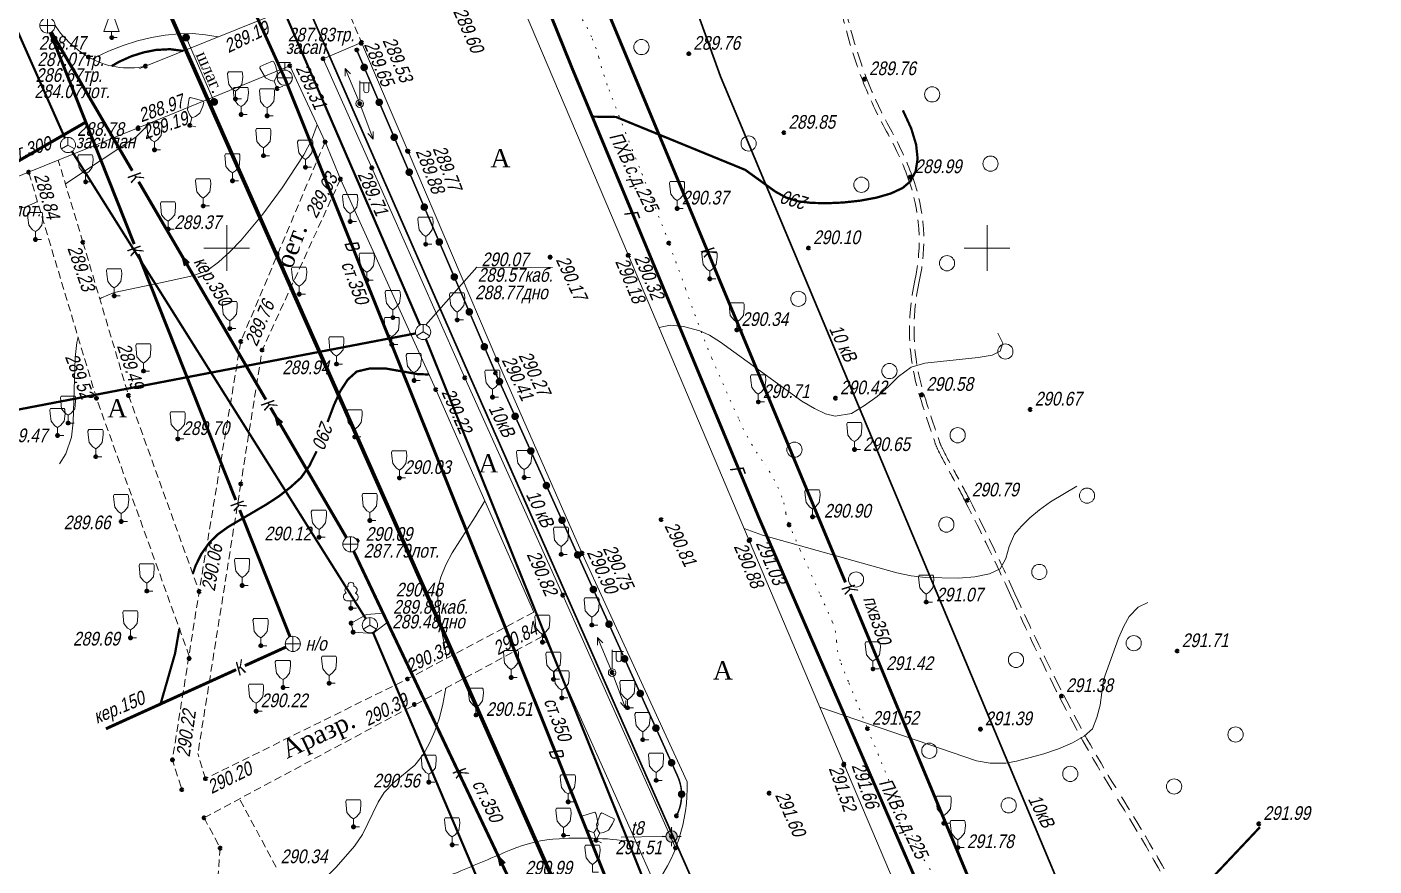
# Model space of a CAD drawing. Header units: metres. Extents: x 5191936 to 10384803, y 4968796 to 9938221.
# Drawn here: x 5192336.9 to 5192425.5, y 4968959.4 to 4969014.5 of the extents above; entities that cross this region are included whole.
import ezdxf

# ---------------------------------------------------------------- set-up
doc = ezdxf.new("R2010")
doc.units = ezdxf.units.M
doc.set_wipeout_variables(frame=1)
for name, pattern in [('71100000a', [1, 0, -1]), ('COMMUN', [6, 5, -1]), ('DASHED', [0.75, 0.5, -0.25]), ('DASHEDX2', [1.5, 1, -0.5])]:
    doc.linetypes.add(name, pattern=pattern)
doc.layers.get('0').update_dxf_attribs({"lineweight": 18})
for name, color, linetype, lineweight in [('31252100', 7, 'Continuous', 18), ('51361800', 7, 'Continuous', 18), ('51361960', 7, 'Continuous', 18), ('51472300', 7, 'Continuous', 18), ('71100000', 7, 'Continuous', 18), ('71133100', 7, 'Continuous', 18), ('71133200', 7, 'Continuous', 18), ('71133800', 7, 'Continuous', 18), ('82211000', 7, 'Continuous', 18), ('Commun', 7, 'Continuous', 18), ('CONTOURS-LABEL', 7, 'Continuous', 18), ('ELE_SKLAD', 7, 'Continuous', 18), ('GEO_POINTS', 7, 'Continuous', 18), ('Grid', 7, 'Continuous', 18), ('Otm', 7, 'Continuous', 18), ('R_Поверхность7_CNT-MAJ', 7, 'Continuous', 18), ('R_Поверхность7_CNT-MIN', 7, 'Continuous', 18), ('R_Поверхность8_CNT-MAJ', 7, 'Continuous', 18), ('R_Поверхность8_CNT-MIN', 7, 'Continuous', 18), ('R_Поверхность9_CNT-MAJ', 7, 'Continuous', 18), ('R_Поверхность9_CNT-MIN', 7, 'Continuous', 18), ('Sit', 7, 'Continuous', 18), ('Text', 7, 'Continuous', 18), ('Text_com', 7, 'Continuous', 18), ('Us_znak', 7, 'Continuous', 18), ('Us_znak_fon', 7, 'Continuous', 18), ('Рамка и сетка', 7, 'Continuous', 18)]:
    doc.layers.add(name, color=color, linetype=linetype, lineweight=lineweight)
doc.styles.add('eskd', font='ESKD1.shx', dxfattribs={"width": 1.2, "oblique": 15})
doc.styles.get("Standard").update_dxf_attribs({"font": 'arial.ttf', "width": 0.8, "oblique": 13, "height": 0.9})
doc.styles.add('style1', font='times.ttf', dxfattribs={"height": 1})
doc.linetypes.add('KABELww_500', pattern='A,0.0001,-0.4,[131,ltypeshp.shx,S=0.4,R=90,X=0.4,Y=-0.4],0.2,[131,ltypeshp.shx,S=0.2,R=90,X=0.4,Y=-0.2],3.6,[131,ltypeshp.shx,S=0.2,R=-90,X=-0.4,Y=0.2],0.2,[131,ltypeshp.shx,S=0.4,R=-90,X=-0.4,Y=0.4],-0.8,4,-0.4', length=9.6001)
doc.linetypes.add('ПОДЗ_ЛИНИИ_СВЯЗИ', pattern='A,4.8,-0.2,[133,ltypeshp.shx,S=0.2,R=0,X=-0.2,Y=0],-0.2,4.8,-2', length=12)

# ---------------------------------------------------------------- blocks, each defined once
blk = doc.blocks.new('71133200')
for p, q in [((-0.924145, 3.560442), (-1.024145, 3.360442)), ((-0.024145, 3.560442), (-0.924145, 3.560442)), ((-0.024145, 3.560442), (0.875855, 3.560442)), ((0.875855, 3.560442), (0.958164, 3.395824)), ((-1.024145, 3.360442), (-0.977382, 2.864397)), ((-0.977382, 2.864397), (-0.861899, 1.88241)), ((-0.861899, 1.88241), (-0.374616, 1.28565)), ((0.401375, 1.321765), (0.861899, 1.88241)), ((0.861899, 1.88241), (0.975974, 2.864397)), ((0.975974, 2.864397), (0.958164, 3.395824)), ((-0.374616, 1.28565), (0, 1.039723)), ((0, 1.039723), (0.401375, 1.321765)), ((0, 0), (0, 1.039723)), ((0.8, 0), (0, 0))]:
    blk.add_line(p, q)
at = {"style": 'eskd', "oblique": 14.99997778}
blk.add_attdef('Z', (1.873004, -0.239356), '', height=2, dxfattribs=at)
blk = doc.blocks.new('71133100')
for p, q in [((-0.39, 0.96), (0.43, 0.96)), ((0, 0.96), (0, 0)), ((0, 0), (0.75, 0))]:
    blk.add_line(p, q)
for centre, radius, start, end in [((-0.44, 1.5), 0.538, 107.1058, 275.2306), ((-0.26, 2.38), 0.52, 101.09, 227.21), ((0.01, 3.04), 0.39, 339.52, 198.62), ((0.33, 2.4), 0.5, 301.87, 85.62), ((0.46, 1.48), 0.52, 267.04, 76.7)]:
    blk.add_arc(centre, radius, start, end)
at = {"style": 'eskd', "oblique": 15}
blk.add_attdef('Z', (1.7, -0.17), '', height=2, dxfattribs=at)
blk = doc.blocks.new('KOVER')
at = {"layer": 'Us_znak', "lineweight": -2}
blk.add_hatch(color=0, dxfattribs=at).paths.add_polyline_path([(-0.21, 0, 1), (0.21, 0, 1)])
at = {"layer": 'Us_znak_fon', "true_color": 0xffffff}
blk.add_hatch(color=7, dxfattribs=at).paths.add_polyline_path([(-0.26, 0, 1), (0.26, 0, 1)])
at = {"layer": 'Us_znak', "color": 0, "lineweight": -2}
blk.add_circle((0, 0), 0.21, dxfattribs=at)
blk = doc.blocks.new('71133800')
blk.add_lwpolyline([(0.71, 0), (0, 0), (0, 0.8), (-1.03, 0.8), (0, 3.61), (1.01, 0.8), (-0.03, 0.8)])
at = {"style": 'eskd', "oblique": 15}
blk.add_attdef('Z', (1.57, -0.8), '', height=2, dxfattribs=at)
blk = doc.blocks.new('51472300')
for p, q in [((0, 0.5), (0, 3)), ((0, 2.75), (1.5, 2.75)), ((0.54, 1.74), (0.54, 2.75)), ((1.2, 1.74), (1.2, 2.75))]:
    blk.add_line(p, q)
at = {"color": 7}
for radius in [0.5, 0.05]:
    blk.add_circle((0, 0), radius, dxfattribs=at)
blk.add_arc((0.87, 1.75), 0.331, 182.1567, 357.8433)
at = {"oblique": 15}
blk.add_attdef('Z', (1.02, -1.37), '', height=2, dxfattribs=at)
blk = doc.blocks.new('NAPR')
at = {"layer": 'Us_znak', "color": 0, "linetype": 'Continuous', "lineweight": -2}
for p in [(-0.191, 2.038), (0.189, 2.037)]:
    blk.add_line(p, (0, 2.5), dxfattribs=at)
blk.add_lwpolyline([(0, 0), (0, 2.5)], dxfattribs=at)
blk = doc.blocks.new('*U49')
at = {"layer": '82211000', "linetype": 'Continuous', "ltscale": 0.5}
blk.add_hatch(color=256, dxfattribs=at).paths.add_polyline_path([(5192379.91, 4968964.339, 1), (5192379.917, 4968963.839, 1)], flags=0)
at = {"layer": '82211000', "linetype": 'Continuous', "ltscale": 0.5, "flags": 128}
blk.add_lwpolyline([(5192379.639, 4968965.299, 0.1, 0.1, -0.08385), (5192379.899, 4968964.338, 0, 0, 0)], format="xyseb", dxfattribs=at)
at = {"layer": '82211000', "ltscale": 0.5, "const_width": 0.1}
blk.add_lwpolyline([(5192379.906, 4968963.839, -0.102887), (5192379.576, 4968962.668, -0.102887)], format="xyb", dxfattribs=at)
blk = doc.blocks.new('*U50')
at = {"layer": '82211000', "linetype": 'Continuous', "ltscale": 0.5}
for points in [[(5192358.938, 4969012.113, 1), (5192359.135, 4969011.653, 1)], [(5192359.925, 4969009.816, 1), (5192360.123, 4969009.357, 1)], [(5192360.913, 4969007.519, 1), (5192361.11, 4969007.06, 1)], [(5192361.9, 4969005.223, 1), (5192362.098, 4969004.763, 1)], [(5192362.888, 4969002.926, 1), (5192363.085, 4969002.467, 1)], [(5192363.875, 4969000.629, 1), (5192364.073, 4969000.17, 1)], [(5192364.863, 4968998.332, 1), (5192365.06, 4968997.873, 1)], [(5192365.85, 4968996.036, 1), (5192366.048, 4968995.576, 1)], [(5192366.838, 4968993.739, 1), (5192367.035, 4968993.28, 1)], [(5192367.831, 4968991.445, 1), (5192368.037, 4968990.989, 1)], [(5192368.86, 4968989.167, 1), (5192369.066, 4968988.711, 1)], [(5192369.889, 4968986.888, 1), (5192370.095, 4968986.432, 1)], [(5192370.918, 4968984.61, 1), (5192371.124, 4968984.154, 1)], [(5192371.947, 4968982.331, 1), (5192372.153, 4968981.876, 1)], [(5192372.976, 4968980.053, 1), (5192373.182, 4968979.597, 1)], [(5192374.005, 4968977.774, 1), (5192374.211, 4968977.319, 1)], [(5192375.034, 4968975.496, 1), (5192375.24, 4968975.04, 1)], [(5192376.063, 4968973.218, 1), (5192376.269, 4968972.762, 1)], [(5192377.092, 4968970.939, 1), (5192377.298, 4968970.484, 1)], [(5192378.121, 4968968.661, 1), (5192378.327, 4968968.205, 1)], [(5192379.15, 4968966.382, 1), (5192379.356, 4968965.927, 1)]]:
    blk.add_hatch(color=256, dxfattribs=at).paths.add_polyline_path(points, flags=0)
at = {"layer": '82211000', "linetype": 'Continuous', "ltscale": 0.5, "flags": 128}
blk.add_lwpolyline([(5192358.543, 4969013.031, 0.1, 0.1, 0), (5192358.938, 4969012.113, 0, 0, 0)], format="xyseb", dxfattribs=at)
at = {"layer": '82211000', "linetype": 'Continuous', "ltscale": 0.5, "const_width": 0.1}
for points in [[(5192359.135, 4969011.653), (5192359.925, 4969009.816)], [(5192360.123, 4969009.357), (5192360.913, 4969007.519)], [(5192361.11, 4969007.06), (5192361.9, 4969005.223)], [(5192362.098, 4969004.763), (5192362.888, 4969002.926)], [(5192363.085, 4969002.467), (5192363.875, 4969000.629)], [(5192364.073, 4969000.17), (5192364.863, 4968998.332)], [(5192365.06, 4968997.873), (5192365.85, 4968996.036)], [(5192366.048, 4968995.576), (5192366.838, 4968993.739)], [(5192368.037, 4968990.989), (5192368.86, 4968989.167)], [(5192369.066, 4968988.711), (5192369.889, 4968986.888)], [(5192370.095, 4968986.432), (5192370.918, 4968984.61)], [(5192371.124, 4968984.154), (5192371.947, 4968982.331)], [(5192372.153, 4968981.876), (5192372.976, 4968980.053)], [(5192373.182, 4968979.597), (5192374.005, 4968977.774)], [(5192374.211, 4968977.319), (5192375.034, 4968975.496)], [(5192375.24, 4968975.04), (5192376.063, 4968973.218)], [(5192376.269, 4968972.762), (5192377.092, 4968970.939)], [(5192377.298, 4968970.484), (5192378.121, 4968968.661)], [(5192378.327, 4968968.205), (5192379.15, 4968966.382)]]:
    blk.add_lwpolyline(points, dxfattribs=at)
at = {"layer": '82211000', "linetype": 'Continuous', "ltscale": 0.5}
blk.add_lwpolyline([(5192367.035, 4968993.28, 0.1, 0.1, 0), (5192367.679, 4968991.781, 0.1, 0.1, 0), (5192367.831, 4968991.445, 0, 0, 0)], format="xyseb", dxfattribs=at)
at = {"layer": '82211000', "ltscale": 0.5, "const_width": 0.1}
blk.add_lwpolyline([(5192379.356, 4968965.927), (5192379.639, 4968965.299)], dxfattribs=at)
blk = doc.blocks.new('31252100a')
blk.add_circle((0, 0), 1)
blk = doc.blocks.new('51361960a')
at = {"color": 7}
blk.add_wipeout([(-0.1, 1), (-0.29, 0.96), (-0.47, 0.89), (-0.64, 0.78), (-0.78, 0.64), (-0.89, 0.47), (-0.96, 0.29), (-1, 0.1), (-1, -0.1), (-0.96, -0.29), (-0.89, -0.47), (-0.78, -0.64), (-0.64, -0.78), (-0.47, -0.89), (-0.29, -0.96), (-0.1, -1), (0.1, -1), (0.29, -0.96), (0.47, -0.89), (0.64, -0.78), (0.78, -0.64), (0.89, -0.47), (0.96, -0.29), (1, -0.1), (1, 0.1), (0.96, 0.29), (0.89, 0.47), (0.78, 0.64), (0.64, 0.78), (0.47, 0.89), (0.29, 0.96), (0.1, 1)], dxfattribs=at)
blk.add_wipeout([(-0.1, 1), (-0.29, 0.96), (-0.47, 0.89), (-0.64, 0.78), (-0.78, 0.64), (-0.89, 0.47), (-0.96, 0.29), (-1, 0.1), (-1, -0.1), (-0.96, -0.29), (-0.89, -0.47), (-0.78, -0.64), (-0.64, -0.78), (-0.47, -0.89), (-0.29, -0.96), (-0.1, -1), (0.1, -1), (0.29, -0.96), (0.47, -0.89), (0.64, -0.78), (0.78, -0.64), (0.89, -0.47), (0.96, -0.29), (1, -0.1), (1, 0.1), (0.96, 0.29), (0.89, 0.47), (0.78, 0.64), (0.64, 0.78), (0.47, 0.89), (0.29, 0.96), (0.1, 1)], dxfattribs=at)
for q in [(-0.87, -0.5), (0, 1), (0.87, -0.5)]:
    blk.add_line((0, 0), q)
blk.add_circle((0, 0), 1)
at = {"style": 'eskd', "oblique": 15}
for tag, p in [('Z', (1.72, 1.4)), ('Z1', (1.72, -1)), ('Z2', (1.72, -3.4))]:
    blk.add_attdef(tag, p, '', height=2, dxfattribs=at)
blk = doc.blocks.new('51361800a')
at = {"color": 7}
blk.add_wipeout([(-0.1, 1), (-0.29, 0.96), (-0.47, 0.89), (-0.64, 0.78), (-0.78, 0.64), (-0.89, 0.47), (-0.96, 0.29), (-1, 0.1), (-1, -0.1), (-0.96, -0.29), (-0.89, -0.47), (-0.78, -0.64), (-0.64, -0.78), (-0.47, -0.89), (-0.29, -0.96), (-0.1, -1), (0.1, -1), (0.29, -0.96), (0.47, -0.89), (0.64, -0.78), (0.78, -0.64), (0.89, -0.47), (0.96, -0.29), (1, -0.1), (1, 0.1), (0.96, 0.29), (0.89, 0.47), (0.78, 0.64), (0.64, 0.78), (0.47, 0.89), (0.29, 0.96), (0.1, 1)], dxfattribs=at)
for p, q in [((-1, 0), (1, 0)), ((0, -1), (0, 1))]:
    blk.add_line(p, q)
blk.add_circle((0, 0), 1)
at = {"style": 'eskd', "oblique": 15}
for tag, p in [('Z', (1.72, 1.4)), ('Z1', (1.72, -1)), ('Z2', (1.72, -3.4))]:
    blk.add_attdef(tag, p, '', height=2, dxfattribs=at)
blk = doc.blocks.new('KOLVOD')
at = {"linetype": 'Continuous'}
blk.add_line((-0.5, 0), (0.5, 0), dxfattribs=at)
blk.add_circle((0, 0), 0.5, dxfattribs=at)
blk = doc.blocks.new('A$C5D464912')
at = {"layer": 'Commun'}
for points in [[(0, 1.008), (-0.371, 1.008)], [(0, 0.5), (0, 1.008)], [(0, 1.008), (0.371, 1.008)]]:
    blk.add_lwpolyline(points, dxfattribs=at)
at = {"layer": 'Sit', "linetype": 'Continuous', "lineweight": 0}
blk.add_blockref('KOLVOD', (0, 0), dxfattribs=at)
blk = doc.blocks.new('A$C52264BE2')
at = {"layer": 'Sit'}
h = blk.add_hatch(color=32, dxfattribs=at)
h.dxf.hatch_style = 1
h.paths.add_polyline_path([(0, 0.374), (0.714, 0.443), (0.15, 0)])
at = {"layer": 'Sit', "color": 32, "elevation": 285.308}
blk.add_lwpolyline([(0, 0.374), (0.714, 0.443), (0.15, 0), (0, 0.374)], dxfattribs=at)
blk = doc.blocks.new('POINT')
at = {"layer": 'Us_znak', "linetype": 'Continuous', "lineweight": -2}
h = blk.add_hatch(color=0, dxfattribs=at)
edge = h.paths.add_edge_path()
edge.add_arc((0, 0), 0.05, 0, 360)
at = {"layer": 'Us_znak_fon', "linetype": 'Continuous', "true_color": 0xffffff}
blk.add_hatch(color=7, dxfattribs=at).paths.add_polyline_path([(-0.422, 0.05, -0.346708), (-0.05, 0.422), (-0.05, 0.625), (0.05, 0.625), (0.05, 0.422, -0.346708), (0.422, 0.05), (0.625, 0.05), (0.625, -0.05), (0.422, -0.05, -0.346708), (0.05, -0.422), (0.05, -0.625), (-0.05, -0.625), (-0.05, -0.422, -0.346708), (-0.422, -0.05), (-0.625, -0.05), (-0.625, 0.05)])
at = {"layer": 'Us_znak', "color": 0, "linetype": 'Continuous', "lineweight": -2}
for p, q in [((-0.625, 0), (-0.375, 0)), ((0, 0.375), (0, 0.625)), ((0.375, 0), (0.625, 0)), ((0, -0.625), (0, -0.375))]:
    blk.add_line(p, q, dxfattribs=at)
for radius in [0.375, 0.05]:
    blk.add_circle((0, 0), radius, dxfattribs=at)
blk = doc.blocks.new('GRID')
at = {"layer": 'Grid', "color": 104}
blk.add_line((-1.5, 0), (1.5, 0), dxfattribs=at)
for points in [[(0, 0), (0, 1.5)], [(0, 0), (0, -1.5)]]:
    blk.add_lwpolyline(points, dxfattribs=at)

msp = doc.modelspace()

# ---------------------------------------------------------------- linework, layer by layer
at = {"color": 192, "linetype": 'ПОДЗ_ЛИНИИ_СВЯЗИ', "lineweight": 60, "ltscale": 0.4, "const_width": 0.15, "flags": 128}
for points, elevation in [([(5192339.352, 4969007.237), (5192296.579, 4969103.86)], 290.481), ([(5192362.707, 4968994.942), (5192329.96, 4969070.585)], 290.074), ([(5192359.411, 4968975.2), (5192339.82, 4969006.357)], 290.481), ([(5192362.418, 4968994.39), (5192332.085, 4968988.575)], 290.074), ([(5192363.093, 4968994.019), (5192383.048, 4968944.479)], 290.074), ([(5192359.414, 4968975.202), (5192400.151, 4968879.163), (5192415.349, 4968862.931), (5192432.72, 4968821.375)], 290.481)]:
    msp.add_lwpolyline(points, dxfattribs=dict(at, elevation=elevation))
at = {"layer": '71100000', "linetype": '71100000a', "ltscale": 0.5}
msp.add_lwpolyline([(5192373.242, 4969015.27, -0.040446), (5192373.992, 4969013.885, -0.039251), (5192374.464, 4969012.539, 0.025097), (5192375.141, 4969010.417, 0.00676), (5192377.144, 4969005.29, -0.006992), (5192379.078, 4969000.333, -0.004475), (5192380.174, 4968997.322, 0.004825), (5192381.193, 4968994.529, 0.011418), (5192381.911, 4968992.742, 0.004977), (5192383.693, 4968988.7, 0.049624), (5192385.401, 4968985.746, -0.070917), (5192386.51, 4968983.624, -0.050439), (5192386.768, 4968982.568, 0.0688), (5192386.985, 4968981.799, 0.000646), (5192387.174, 4968981.37, 0.000224), (5192387.72, 4968980.135, 0.002206), (5192389.031, 4968977.209, -0.003622), (5192389.825, 4968975.424, -0.096766), (5192390.111, 4968974.134, 0.087041), (5192390.401, 4968972.696, 0.002991), (5192390.917, 4968971.4, 0.001287), (5192392.141, 4968968.397, 0.001024), (5192394.355, 4968963.038, 0.003323), (5192395.052, 4968961.392, 0.03711), (5192396.093, 4968959.398, -0.039081), (5192397.074, 4968957.501, -0.003315)], format="xyb", dxfattribs=at)
at = {"layer": 'Commun', "color": 1, "linetype": 'KABELww_500', "lineweight": 30, "elevation": 289.986, "flags": 128}
for points in [[(5192382.466, 4969011.289), (5192370.473, 4969044.589), (5192358.264, 4969072.423), (5192342.751, 4969108.924), (5192335.712, 4969126.684)], [(5192382.466, 4969011.289), (5192415.089, 4968933.441), (5192434.818, 4968889.937), (5192458.845, 4968840.025)]]:
    msp.add_lwpolyline(points, dxfattribs=at)
at = {"layer": 'Commun', "color": 1, "linetype": 'KABELww_500', "lineweight": 30, "flags": 128}
msp.add_lwpolyline([(5192313.741, 4969113.03), (5192318.688, 4969101.205), (5192326.535, 4969083.027), (5192337.274, 4969058.319), (5192355.261, 4969016.032), (5192359.208, 4969007.01), (5192365.761, 4968992.071), (5192384.47, 4968949.726), (5192398.816, 4968916.917), (5192412.72, 4968884.388), (5192424.626, 4968856.733), (5192424.626, 4968856.733)], dxfattribs=at)
at = {"layer": 'Commun', "color": 4, "linetype": 'COMMUN', "ltscale": 0.7, "const_width": 0.2, "elevation": 287.906, "flags": 128}
msp.add_lwpolyline([(5192341.493, 4969089.082), (5192372.739, 4969011.765)], dxfattribs=at)
at = {"layer": 'Commun', "color": 106, "linetype": 'COMMUN', "ltscale": 0.7, "const_width": 0.2, "elevation": 288.015, "flags": 128}
msp.add_lwpolyline([(5192330.211, 4969063.147), (5192353.841, 4969011.103), (5192382.537, 4968939.632), (5192407.44, 4968884.601)], dxfattribs=at)
at = {"layer": 'Commun', "color": 32, "linetype": 'COMMUN', "ltscale": 0.7, "const_width": 0.2, "flags": 128}
for points, elevation in [([(5192372.623, 4969021.398), (5192390.689, 4968978.02)], 289.283), ([(5192334.985, 4969004.975), (5192340.68, 4969008.256)], 288.915), ([(5192391.013, 4968977.241), (5192400.09, 4968955.446)], 289.283)]:
    msp.add_lwpolyline(points, dxfattribs=dict(at, elevation=elevation))
for points in [[(5192343.91, 4969000.261), (5192338.387, 4969014.178)], [(5192343.784, 4969005.084), (5192338.455, 4969014.21)], [(5192352.572, 4968990.032), (5192344.203, 4969004.366)], [(5192350.59, 4968983.432), (5192344.174, 4968999.596)], [(5192357.873, 4968980.953), (5192352.877, 4968989.51)], [(5192354.16, 4968974.435), (5192350.851, 4968982.774)], [(5192358.343, 4968980.07), (5192368.93, 4968957.752)], [(5192353.889, 4968973.764), (5192351.185, 4968972.537)], [(5192350.615, 4968972.278), (5192342.05, 4968968.39)]]:
    msp.add_lwpolyline(points, dxfattribs=at)
at = {"layer": 'Commun', "color": 4, "linetype": 'COMMUN', "ltscale": 0.7, "const_width": 0.2, "flags": 128}
msp.add_lwpolyline([(5192452.716, 4968951.05), (5192445.2, 4968949.396), (5192436.072, 4968929.142), (5192418.49, 4968908.416), (5192417.581, 4968906.66), (5192404.495, 4968937.301), (5192385.012, 4968982.233), (5192372.739, 4969011.765)], dxfattribs=at)
at = {"layer": 'GEO_POINTS', "lineweight": 60}
for centre in [(5192342.431, 4969013.843, 288.973), (5192347.318, 4969013.85, 289.062), (5192358.836, 4969013.47, 289.649), (5192358.87, 4969013.516, 289.534), (5192340.904, 4969012.565, 288.621), (5192356.34, 4969012.453, 289.431), (5192358.543, 4969013.031, 289.537), (5192380.383, 4969012.784, 289.763), (5192344.652, 4969011.964, 287.454), (5192354.15, 4969011.994, 289.314), (5192391.942, 4969011.113, 289.759), (5192350.564, 4969009.809, 289.311), (5192353.31, 4969010.494, 289.387), (5192349.168, 4969009.612, 289.209), (5192358.742, 4969009.501, 289.793), (5192347.572, 4969008.072, 289.289), (5192350.936, 4969008.784, 289.277), (5192352.652, 4969008.694, 289.364), (5192344.163, 4969007.851, 289.186), (5192344.179, 4969007.919, 288.972), (5192386.643, 4969007.59, 289.853), (5192345.242, 4969006.459, 289.288), (5192356.46, 4969006.98, 289.554), (5192361.879, 4969006.388, 289.877), (5192361.939, 4969006.354, 289.765), (5192352.412, 4969006.078, 289.405), (5192355.17, 4969005.316, 289.669), (5192359.533, 4969005.277, 289.711), (5192336.967, 4969004.994, 288.84), (5192350.372, 4969004.428, 289.369), (5192357.474, 4969004.532, 289.633), (5192394.944, 4969004.669, 289.988), (5192340.716, 4969004.354, 289.279), (5192348.452, 4969002.769, 289.449), (5192379.625, 4969002.608, 290.368), (5192358.121, 4969001.751, 289.124), (5192346.144, 4969001.253, 289.37), (5192337.408, 4969000.565, 289.267), (5192340.539, 4969000.381, 289.234), (5192363.08, 4969000.25, 290.016), (5192379.078, 4969000.333, 290.287), (5192388.263, 4969000.001, 290.1), (5192371.26, 4968999.4, 290.171), (5192376.398, 4968999.52, 290.179), (5192376.42, 4968999.523, 290.318), (5192359.219, 4968997.888, 288.855), (5192381.764, 4968997.974, 290.562), (5192342.597, 4968996.861, 289.458), (5192354.766, 4968996.968, 289.632), (5192350.2, 4968994.705, 289.605), (5192360.926, 4968995.429, 289.07), (5192365.157, 4968995.275, 290.176), (5192350.919, 4968993.863, 289.76), (5192362.903, 4968994.49, 290.074), (5192383.548, 4968994.619, 290.336), (5192352.326, 4968993.297, 289.736), (5192360.855, 4968993.663, 288.992), (5192357.212, 4968992.378, 289.942), (5192367.759, 4968992.67, 290.406), (5192367.793, 4968992.639, 290.273), (5192344.522, 4968991.917, 289.61), (5192362.315, 4968991.289, 289.08), (5192365.66, 4968991.473, 290.24), (5192367.679, 4968991.781, 290.346), (5192343.537, 4968990.308, 289.493), (5192363.747, 4968990.696, 290.22), (5192395.705, 4968990.354, 290.582), (5192341.424, 4968990.125, 289.518), (5192367.48, 4968990.198, 290.337), (5192384.959, 4968989.882, 290.71), (5192390.039, 4968990.127, 290.424), (5192402.847, 4968989.389, 290.671), (5192339.563, 4968988.493, 289.546), (5192338.872, 4968987.679, 289.471), (5192358.413, 4968987.582, 289.83), (5192346.782, 4968987.449, 289.7), (5192391.285, 4968986.754, 290.653), (5192341.379, 4968986.284, 289.441), (5192361.349, 4968984.885, 290.032), (5192369.567, 4968984.915, 290.612), (5192350.921, 4968984.491, 289.982), (5192398.707, 4968983.412, 290.795), (5192388.529, 4968982.324, 290.899), (5192343.058, 4968982.018, 289.663), (5192359.408, 4968982.082, 290.11), (5192378.568, 4968982.144, 290.812), (5192386.985, 4968981.799, 290.942), (5192356.069, 4968980.985, 290.123), (5192358.565, 4968980.756, 290.089), (5192384.361, 4968980.775, 290.883), (5192384.398, 4968980.824, 291.029), (5192371.989, 4968979.861, 290.712), (5192373.357, 4968979.943, 290.895), (5192373.382, 4968979.911, 290.752), (5192351.014, 4968977.816, 289.934), (5192344.74, 4968977.45, 289.608), (5192348.183, 4968977.417, 290.063), (5192372.098, 4968977.179, 290.824), (5192358.158, 4968976.313, 290.243), (5192396.004, 4968976.721, 291.066), (5192358.177, 4968975.338, 290.281), (5192359.411, 4968975.2, 290.481), (5192374.011, 4968975.21, 290.886), (5192343.664, 4968974.368, 289.688), (5192358.311, 4968974.743, 290.262), (5192370.855, 4968974.519, 290.838), (5192352.234, 4968973.855, 290.156), (5192370.767, 4968974.084, 290.72), (5192412.513, 4968973.501, 291.709), (5192347.515, 4968973.012, 290.098), (5192361.892, 4968971.668, 290.351), (5192368.704, 4968971.76, 289.068), (5192371.486, 4968971.642, 290.824), (5192375.345, 4968972.086, 291.034), (5192392.501, 4968972.321, 291.424), (5192353.701, 4968971.105, 290.18), (5192356.736, 4968971.382, 290.416), (5192362.334, 4968969.987, 290.388), (5192372.032, 4968970.419, 290.833), (5192404.901, 4968970.544, 291.381), (5192351.931, 4968969.548, 290.22), (5192366.39, 4968969.29, 290.508), (5192376.356, 4968969.776, 291.179), (5192392.141, 4968968.397, 291.524), (5192399.565, 4968968.363, 291.394), (5192377.354, 4968967.672, 291.257), (5192346.421, 4968966.345, 290.216), (5192390.581, 4968966.023, 291.522), (5192390.592, 4968966.074, 291.655), (5192348.597, 4968965.106, 290.204), (5192363.286, 4968964.877, 290.563), (5192378.237, 4968964.998, 291.388), (5192347.044, 4968964.385, 290.212), (5192385.671, 4968964.159, 291.598), (5192372.447, 4968963.586, 290.914), (5192348.501, 4968962.529, 290.271), (5192358.335, 4968961.937, 290.353), (5192379.576, 4968962.668, 291.547), (5192397.16, 4968962.174, 291.724), (5192417.876, 4968962.137, 291.99), (5192372.153, 4968961.381, 290.939), (5192374.295, 4968961.066, 291.275), (5192379.255, 4968961.304, 291.509), (5192349.57, 4968960.542, 290.238), (5192364.829, 4968960.756, 290.69), (5192379.521, 4968960.553, 291.426), (5192398.087, 4968960.575, 291.777)]:
    msp.add_circle(centre, 0.06, dxfattribs=at)
at = {"layer": 'R_Поверхность7_CNT-MAJ', "color": 32, "const_width": 0.15, "flags": 128}
for points, elevation in [([(5192394.467, 4969009.059), (5192395.015, 4969007.868), (5192395.338, 4969006.805), (5192395.436, 4969005.871), (5192395.31, 4969005.065), (5192394.959, 4969004.388), (5192394.444, 4969003.948), (5192393.674, 4969003.592), (5192392.72, 4969003.316), (5192391.65, 4969003.118), (5192390.534, 4969002.997), (5192389.442, 4969002.95), (5192388.443, 4969002.975), (5192387.608, 4969003.071), (5192386.798, 4969003.319), (5192386.082, 4969003.713), (5192384.095, 4969005.146), (5192375.602, 4969008.622), (5192374.093, 4969008.646)], 290), ([(5192417.949, 4968961.918), (5192414.535, 4968958.3), (5192414.059, 4968957.711), (5192413.518, 4968957.143), (5192412.815, 4968956.629), (5192412.124, 4968956.262), (5192411.314, 4968955.896), (5192409.44, 4968955.226), (5192408.429, 4968954.951), (5192407.404, 4968954.743), (5192405.419, 4968954.535), (5192404.539, 4968954.581), (5192403.652, 4968954.717), (5192402.759, 4968954.927), (5192400.962, 4968955.492), (5192398.258, 4968956.43), (5192397.36, 4968956.695), (5192393.949, 4968958.149)], 292)]:
    msp.add_lwpolyline(points, dxfattribs=dict(at, elevation=elevation))
at = {"layer": 'R_Поверхность7_CNT-MIN', "color": 32, "flags": 128}
for points, elevation in [([(5192400.71, 4968994.405), (5192401.045, 4968993.758), (5192400.866, 4968993.219), (5192400.33, 4968992.964), (5192399.409, 4968992.808), (5192395.908, 4968992.427), (5192395.021, 4968992.16), (5192394.171, 4968991.567), (5192393.496, 4968990.867), (5192392.773, 4968990.237), (5192391.952, 4968989.639), (5192391.079, 4968989.116), (5192390.02, 4968988.952), (5192389.385, 4968989.11), (5192388.645, 4968989.453), (5192387.823, 4968989.941), (5192385.1, 4968991.906), (5192382.482, 4968993.821), (5192381.741, 4968994.271), (5192381.105, 4968994.564), (5192380.046, 4968994.854), (5192379.155, 4968994.923), (5192378.434, 4968994.77)], 290.5), ([(5192405.91, 4968984.354), (5192404.179, 4968983.312), (5192403.45, 4968982.786), (5192402.811, 4968982.256), (5192402.263, 4968981.724), (5192401.806, 4968981.188), (5192401.457, 4968980.374), (5192401.233, 4968979.592), (5192400.875, 4968978.907), (5192400.159, 4968978.569), (5192399.203, 4968978.378), (5192398.114, 4968978.298), (5192395.955, 4968978.336), (5192395.012, 4968978.456), (5192394.075, 4968978.639), (5192385.236, 4968981.116), (5192384.026, 4968981.567)], 291), ([(5192410.568, 4968976.698), (5192409.946, 4968976.38), (5192409.359, 4968975.765), (5192408.997, 4968975.144), (5192408.656, 4968974.34), (5192407.669, 4968971.619), (5192407.453, 4968969.933), (5192407.233, 4968969.14), (5192406.937, 4968968.382), (5192406.38, 4968967.904), (5192405.613, 4968967.468), (5192404.71, 4968967.08), (5192403.746, 4968966.745), (5192401.933, 4968966.263), (5192401.231, 4968966.128), (5192400.209, 4968966.134), (5192399.318, 4968966.274), (5192389.009, 4968969.807)], 291.5)]:
    msp.add_lwpolyline(points, dxfattribs=dict(at, elevation=elevation))
at = {"layer": 'R_Поверхность8_CNT-MAJ', "color": 32, "const_width": 0.15, "elevation": 290, "flags": 128}
for points in [[(5192363.283, 4968991.687), (5192362.533, 4968991.717), (5192360.42, 4968992.087), (5192359.412, 4968992.086), (5192358.545, 4968991.881), (5192357.955, 4968991.351), (5192357.47, 4968990.605), (5192357.056, 4968989.7), (5192356.628, 4968988.56)], [(5192355.906, 4968986.637), (5192355.441, 4968985.698), (5192354.879, 4968984.899), (5192354.189, 4968984.275), (5192353.428, 4968983.681), (5192352.599, 4968983.138), (5192350.101, 4968981.673), (5192349.412, 4968981.175), (5192348.865, 4968980.646), (5192348.327, 4968979.89), (5192347.952, 4968979.132), (5192347.764, 4968978.58)], [(5192346.881, 4968974.975), (5192346.596, 4968973.336), (5192345.653, 4968970.05), (5192345.54, 4968969.916)]]:
    msp.add_lwpolyline(points, dxfattribs=at)
at = {"layer": 'R_Поверхность8_CNT-MIN', "color": 32, "flags": 128}
for points, elevation in [([(5192344.985, 4969008.249), (5192344.016, 4969007.305), (5192339.382, 4969004.229)], 289), ([(5192355.942, 4969008.106), (5192355.568, 4969007.097), (5192355.065, 4969006.14), (5192353.639, 4969003.964), (5192352.373, 4969002.228), (5192350.95, 4969000.521), (5192350.204, 4968999.747), (5192349.449, 4968999.065), (5192348.695, 4968998.5), (5192347.737, 4968998.167), (5192345.645, 4968997.711), (5192342.592, 4968997.083), (5192341.75, 4968996.736), (5192341.648, 4968996.654)], 289.5), ([(5192337.544, 4969003.07), (5192337.32, 4969002.949), (5192336.708, 4969002.687), (5192335.964, 4969002.558), (5192335.36, 4969002.606), (5192334.69, 4969002.558), (5192332.942, 4969002.09), (5192331.995, 4969001.75), (5192331.211, 4969001.342), (5192330.748, 4969000.87), (5192330.75, 4969000.115), (5192331.107, 4968999.251), (5192331.394, 4968998.43), (5192331.477, 4968997.54), (5192331.452, 4968996.717)], 289), ([(5192340.218, 4968994.147), (5192340.144, 4968993.793), (5192340.037, 4968992.798), (5192339.89, 4968988.557), (5192339.783, 4968987.563), (5192339.418, 4968986.463), (5192338.998, 4968985.804)], 289.5), ([(5192368.528, 4968985.106), (5192368.528, 4968985.106)], 290.5), ([(5192366.967, 4968983.37), (5192366.332, 4968982.323), (5192364.829, 4968979.954), (5192364.414, 4968979.163), (5192364.085, 4968978.37), (5192363.868, 4968977.575), (5192363.899, 4968976.614), (5192364.159, 4968974.677), (5192364.476, 4968973.034)], 290.5), ([(5192364.403, 4968971.058), (5192364.212, 4968970.016), (5192363.987, 4968969.108), (5192363.684, 4968968.242), (5192363.333, 4968967.438), (5192362.943, 4968966.722), (5192362.359, 4968966.003), (5192360.975, 4968964.852), (5192360.352, 4968964.202), (5192359.947, 4968963.562), (5192358.925, 4968961.427), (5192358.407, 4968960.666), (5192357.197, 4968959.281), (5192354.746, 4968956.839), (5192353.075, 4968955.366), (5192352.327, 4968954.778), (5192351.682, 4968954.335), (5192351.172, 4968954.071), (5192350.362, 4968954.178), (5192349.82, 4968954.351), (5192349.526, 4968953.995), (5192349.42, 4968953.344)], 290.5)]:
    msp.add_lwpolyline(points, dxfattribs=dict(at, elevation=elevation))
at = {"layer": 'R_Поверхность8_CNT-MIN', "color": 32}
msp.add_lwpolyline([(5192376.924, 4968960.927, 0.053364), (5192371.851, 4968961.161, 0.083911), (5192368.692, 4968960.428, 0.001205), (5192365.165, 4968958.946, 0.004238), (5192364.167, 4968958.514, 0.001916), (5192361.108, 4968957.145, 0.012103), (5192360.63, 4968956.915, 0.043855), (5192359.9, 4968956.456, -0.009757), (5192356.774, 4968954.182, -0.013155), (5192354.549, 4968952.714, -0.008741), (5192351.107, 4968950.654)], format="xyb", dxfattribs=at)
at = {"layer": 'R_Поверхность9_CNT-MAJ', "color": 32, "const_width": 0.15, "elevation": 288, "flags": 128}
msp.add_lwpolyline([(5192342.426, 4969011.968), (5192342.899, 4969012.246), (5192343.717, 4969012.614), (5192344.537, 4969012.873), (5192345.325, 4969013.029), (5192346.262, 4969013.081), (5192347.146, 4969012.966)], dxfattribs=at)
at = {"layer": 'R_Поверхность9_CNT-MIN', "color": 32, "flags": 128}
for points, elevation in [([(5192341.156, 4969012.426), (5192341.293, 4969012.503), (5192342.229, 4969012.952), (5192343.177, 4969013.324), (5192344.121, 4969013.622), (5192345.047, 4969013.849), (5192345.941, 4969014.005), (5192346.851, 4969014.094), (5192347.737, 4969014.104), (5192348.597, 4969014.034), (5192349.431, 4969013.884)], 288.5), ([(5192344.264, 4969011.803), (5192344.862, 4969012.049)], 287.5)]:
    msp.add_lwpolyline(points, dxfattribs=dict(at, elevation=elevation))
at = {"layer": 'Sit', "flags": 128}
for points, elevation in [([(5192335.899, 4969054.125), (5192330.104, 4969051.635, 0.081069), (5192326.078, 4969049.068, 0.260187), (5192325.074, 4969046.159), (5192329.751, 4969034.945), (5192338.092, 4969015.742, 0.158694), (5192340.904, 4969012.565, 0.188423), (5192344.652, 4969011.964), (5192352.603, 4969015.157)], 288.196), ([(5192377.94, 4968957.756), (5192377.94, 4968957.756, 0.172061), (5192380.286, 4968964.911, -0.887376)], 290.831)]:
    msp.add_lwpolyline(points, format="xyb", dxfattribs=dict(at, elevation=elevation))
for points, elevation in [([(5192357.012, 4969045.085), (5192360.686, 4969036.481), (5192365.791, 4969024.548), (5192376.42, 4968999.523), (5192384.361, 4968980.775), (5192390.592, 4968966.074), (5192395.43, 4968954.653), (5192400.395, 4968943.125), (5192407.902, 4968925.402), (5192412.241, 4968915.107)], 287.59), ([(5192347.318, 4969013.85), (5192349.168, 4969009.612)], 289.062), ([(5192356.34, 4969012.453), (5192358.87, 4969013.516)], 289.431), ([(5192358.87, 4969013.516), (5192361.939, 4969006.354), (5192367.759, 4968992.67), (5192373.382, 4968979.911), (5192380.286, 4968964.911)], 289.534), ([(5192356.34, 4969012.453), (5192359.533, 4969005.277), (5192365.66, 4968991.473), (5192372.098, 4968977.179), (5192379.521, 4968960.553)], 289.431), ([(5192336.967, 4969004.994), (5192344.179, 4969007.919), (5192354.15, 4969011.994)], 288.84), ([(5192354.15, 4969011.994), (5192356.46, 4969006.98), (5192357.474, 4969004.532)], 289.314), ([(5192337.106, 4969005.05), (5192329.377, 4969001.843), (5192326.438, 4969000.509)], 288.84), ([(5192357.474, 4969004.532), (5192363.747, 4968990.696)], 289.314), ([(5192363.1, 4968994.946), (5192366.447, 4968998.745), (5192371.418, 4968998.733)], 290.074), ([(5192370.184, 4968976.053), (5192363.747, 4968990.696)], 290.768), ([(5192358.177, 4968975.338), (5192359.198, 4968975.899), (5192360.339, 4968975.987), (5192360.533, 4968975.347), (5192359.595, 4968974.645), (5192358.311, 4968974.743), (5192358.177, 4968975.338)], 290.281), ([(5192370.855, 4968974.519), (5192378.189, 4968958.092)], 290.271), ([(5192378.63, 4968961.304), (5192375.948, 4968961.272)], 291.509)]:
    msp.add_lwpolyline(points, dxfattribs=dict(at, elevation=elevation))
at = {"layer": 'Sit', "linetype": 'DASHEDX2'}
for points in [[(5192383.014, 4969032.809, 0.007412), (5192385.341, 4969028.577, 0.008722), (5192387.434, 4969025.047, 0.001961), (5192388.275, 4969023.695, -0.004281), (5192388.659, 4969023.072, -0.104265), (5192390.172, 4969018.732, 0.059888), (5192392.082, 4969011.167, 0.036223), (5192393.657, 4969007.817, -0.039859), (5192395.085, 4969004.721, -0.143981), (5192395.545, 4968997.809, 0.131018), (5192395.849, 4968990.399, 0.007018), (5192396.843, 4968987.353, 0.034867), (5192397.086, 4968986.777, 0.009275), (5192397.896, 4968985.251, -0.008028), (5192398.84, 4968983.481, -0.012289), (5192401.841, 4968977.26, 0.011484), (5192405.034, 4968970.612, 0.022527), (5192408.712, 4968964.128, -0.019232), (5192413.082, 4968956.538, -0.010593), (5192413.528, 4968955.643, -0.001501), (5192416.508, 4968949.291, -0.041545), (5192418.974, 4968942.589, -0.029346), (5192421.084, 4968932.729, -0.029346)], [(5192382.749, 4969032.669, 0.007412), (5192385.081, 4969028.429, 0.008722), (5192387.179, 4969024.89, 0.001961), (5192388.021, 4969023.536, -0.004281), (5192388.402, 4969022.917, -0.104265), (5192389.874, 4969018.693, 0.059888), (5192391.802, 4969011.059, 0.036223), (5192393.395, 4969007.67, -0.039859), (5192394.803, 4969004.617, -0.143981), (5192395.252, 4968997.874, 0.131018), (5192395.562, 4968990.31, 0.007018), (5192396.559, 4968987.256, 0.034867), (5192396.819, 4968986.641, 0.009275), (5192397.633, 4968985.105, -0.008028), (5192398.573, 4968983.344, -0.012289), (5192401.567, 4968977.137, 0.011484), (5192404.767, 4968970.476, 0.022527), (5192408.457, 4968963.968, -0.019232), (5192412.816, 4968956.398, -0.010593), (5192413.257, 4968955.514, -0.001501), (5192416.236, 4968949.164, -0.041545), (5192418.685, 4968942.509, -0.029346), (5192420.788, 4968932.684, -0.029346)]]:
    msp.add_lwpolyline(points, format="xyb", dxfattribs=at)
at = {"layer": 'Sit', "linetype": 'DASHED', "flags": 128}
for points, elevation in [([(5192356.961, 4969017.999), (5192358.87, 4969013.516)], 288.649), ([(5192356.46, 4969006.98), (5192350.919, 4968993.863), (5192348.183, 4968977.417), (5192346.421, 4968966.345), (5192347.044, 4968964.385)], 289.314), ([(5192340.539, 4969000.381), (5192338.915, 4969005.784)], 289.234), ([(5192347.534, 4968973.161), (5192341.424, 4968990.125), (5192336.967, 4969004.994)], 289.314), ([(5192357.474, 4969004.532), (5192352.326, 4968993.297), (5192350.921, 4968984.491)], 289.314), ([(5192340.539, 4969000.381), (5192343.537, 4968990.308), (5192348.183, 4968977.417)], 289.234), ([(5192350.921, 4968984.491), (5192348.098, 4968966.755)], 289.314), ([(5192370.184, 4968976.053), (5192361.892, 4968971.668), (5192348.597, 4968965.106)], 290.768), ([(5192348.501, 4968962.529), (5192370.855, 4968974.519)], 290.271), ([(5192348.597, 4968965.106), (5192348.098, 4968966.755)], 290.204), ([(5192353.244, 4968959.291), (5192350.835, 4968963.781)], 290.335), ([(5192348.501, 4968962.529), (5192349.57, 4968960.542), (5192348.789, 4968951.2)], 290.271)]:
    msp.add_lwpolyline(points, dxfattribs=dict(at, elevation=elevation))

# ---------------------------------------------------------------- block references
at = {"layer": '31252100', "color": 7, "xscale": 0.5, "yscale": 0.5, "zscale": 0.5}
for p in [(5192377.27, 4969013.222), (5192396.39, 4969010.108), (5192384.32, 4969006.878), (5192400.23, 4969005.554), (5192391.737, 4969004.167), (5192397.37, 4968999.003), (5192387.593, 4968996.666), (5192401.208, 4968993.2), (5192393.58, 4968991.914), (5192398.07, 4968987.693), (5192387.334, 4968986.744), (5192406.578, 4968983.721), (5192397.327, 4968981.817), (5192403.44, 4968978.702), (5192391.384, 4968978.209), (5192409.65, 4968974.02), (5192401.907, 4968972.919), (5192416.349, 4968968.011), (5192396.206, 4968966.943), (5192405.477, 4968965.423), (5192412.304, 4968964.596), (5192401.427, 4968963.355)]:
    msp.add_blockref('31252100a', p, dxfattribs=at)
at = {"layer": '51472300', "color": 7, "xscale": 0.5, "yscale": 0.5, "zscale": 0.5}
for p in [(5192358.742, 4969009.501, 289.793), (5192375.345, 4968972.086, 291.034)]:
    msp.add_blockref('51472300', p, dxfattribs=at)
at = {"layer": '71133100', "color": 7, "xscale": 0.5, "yscale": 0.5, "zscale": 0.5}
msp.add_blockref('71133100', (5192358.158, 4968976.313, 290.243), dxfattribs=at)
at = {"layer": '71133200', "color": 7, "xscale": 0.5, "yscale": 0.5, "zscale": 0.5}
for p in [(5192350.564, 4969009.809, 289.311), (5192350.936, 4969008.784, 289.277), (5192352.652, 4969008.694, 289.364), (5192345.242, 4969006.459, 289.288), (5192352.412, 4969006.078, 289.405), (5192355.17, 4969005.316, 289.669), (5192350.372, 4969004.428, 289.369), (5192340.716, 4969004.354, 289.279), (5192348.452, 4969002.769, 289.449), (5192379.625, 4969002.608, 290.368), (5192346.144, 4969001.253, 289.37), (5192358.121, 4969001.751, 289.124), (5192337.408, 4969000.565, 289.267), (5192363.08, 4969000.25, 290.016), (5192359.219, 4968997.888, 288.855), (5192381.764, 4968997.974, 290.562), (5192342.597, 4968996.861, 289.458), (5192354.766, 4968996.968, 289.632), (5192350.2, 4968994.705, 289.605), (5192360.926, 4968995.429, 289.07), (5192365.157, 4968995.275, 290.176), (5192383.548, 4968994.619, 290.336), (5192360.855, 4968993.663, 288.992), (5192357.212, 4968992.378, 289.942), (5192344.522, 4968991.917, 289.61), (5192362.315, 4968991.289, 289.08), (5192367.48, 4968990.198, 290.337), (5192384.959, 4968989.882, 290.71), (5192339.563, 4968988.493, 289.546), (5192338.872, 4968987.679, 289.471), (5192346.782, 4968987.449, 289.7), (5192358.413, 4968987.582, 289.83), (5192391.285, 4968986.754, 290.653), (5192341.379, 4968986.284, 289.441), (5192361.349, 4968984.885, 290.032), (5192369.567, 4968984.915, 290.612), (5192388.529, 4968982.324, 290.899), (5192343.058, 4968982.018, 289.663), (5192359.408, 4968982.082, 290.11), (5192356.069, 4968980.985, 290.123), (5192371.989, 4968979.861, 290.712), (5192344.74, 4968977.45, 289.608), (5192351.014, 4968977.816, 289.934), (5192396.004, 4968976.721, 291.066), (5192374.011, 4968975.21, 290.886), (5192343.664, 4968974.368, 289.688), (5192352.234, 4968973.855, 290.156), (5192370.767, 4968974.084, 290.72), (5192368.704, 4968971.76, 289.068), (5192392.501, 4968972.321, 291.424), (5192353.701, 4968971.105, 290.18), (5192356.736, 4968971.382, 290.416), (5192371.486, 4968971.642, 290.824), (5192372.032, 4968970.419, 290.833), (5192351.931, 4968969.548, 290.22), (5192366.39, 4968969.29, 290.508), (5192376.356, 4968969.776, 291.179), (5192377.354, 4968967.672, 291.257), (5192363.286, 4968964.877, 290.563), (5192378.237, 4968964.998, 291.388), (5192372.447, 4968963.586, 290.914), (5192358.335, 4968961.937, 290.353), (5192397.16, 4968962.174, 291.724), (5192372.153, 4968961.381, 290.939), (5192364.829, 4968960.756, 290.69), (5192398.087, 4968960.575, 291.777), (5192374.058, 4968958.952, 291.474)]:
    msp.add_blockref('71133200', p, dxfattribs=at)
at = {"layer": '71133200', "color": 7, "zscale": 0.5}
for p, xscale, yscale, rotation in [((5192353.31, 4969010.494, 289.387), 0.5, 0.5, 23.14364504035037), ((5192347.572, 4969008.072, 289.289), 0.5, 0.5, 344.6918204732935), ((5192374.295, 4968961.066, 291.275), -0.5, 0.4999999999999999, 17.50092072176805), ((5192374.295, 4968961.066, 291.275), 0.5, 0.5, 333.799213007318)]:
    msp.add_blockref('71133200', p, dxfattribs=dict(at, xscale=xscale, yscale=yscale, rotation=rotation))
at = {"layer": '71133800', "color": 7, "xscale": 0.5, "yscale": 0.5, "zscale": 0.5}
msp.add_blockref('71133800', (5192342.424, 4969013.843, 288.973), dxfattribs=at)
at = {"layer": '82211000', "color": 7}
for name in ['*U50', '*U49']:
    msp.add_blockref(name, (0, 0), dxfattribs=at)
at = {"layer": 'Grid', "color": 7, "linetype": 'Continuous'}
for p in [(5192350, 4969000), (5192350, 4969000), (5192400, 4969000)]:
    msp.add_blockref('GRID', p, dxfattribs=at)
at = {"layer": 'Sit', "color": 7, "linetype": 'Continuous'}
for name, p in [('KOVER', (5192347.318, 4969013.85, 289.062)), ('KOVER', (5192349.168, 4969009.612, 289.209)), ('POINT', (5192379.255, 4968961.304, 291.509))]:
    msp.add_blockref(name, p, dxfattribs=at)
at = {"layer": 'Sit', "color": 7}
msp.add_blockref('A$C5D464912', (5192353.816, 4969011.204), dxfattribs=at)
at = {"layer": 'Sit', "color": 7, "linetype": 'Continuous', "rotation": 22.53825370905681}
for p in [(5192358.742, 4969009.501, 289.793), (5192375.345, 4968972.086, 291.034)]:
    msp.add_blockref('NAPR', p, dxfattribs=at)
at = {"layer": 'Sit', "color": 7, "linetype": 'Continuous', "xscale": -1, "rotation": 200.6505008097862}
for p in [(5192358.742, 4969009.501, 289.793), (5192375.345, 4968972.086, 291.034)]:
    msp.add_blockref('NAPR', p, dxfattribs=at)
at = {"layer": 'Sit', "color": 7}
for p, rotation in [((5192347.555, 4968998.897, -285.308), 98.21039235938687), ((5192353.679, 4968988.403, -285.308), 99.1598592115128), ((5192368.325, 4968959.421, -285.308), 96.30943957129567)]:
    msp.add_blockref('A$C52264BE2', p, dxfattribs=dict(at, rotation=rotation))

# ---------------------------------------------------------------- texts
at = {"layer": 'CONTOURS-LABEL', "color": 32, "oblique": 13, "width": 0.8}
for rotation, p in [(162.95739, (5192388.36, 4969003.305, 290)), (249.41122, (5192356.212, 4968988.714, 290))]:
    msp.add_text('290', height=0.9, rotation=rotation, dxfattribs=at).set_placement(p)
at = {"layer": 'ELE_SKLAD', "oblique": 13, "width": 0.8}
msp.add_text('t8', height=0.9, dxfattribs=at).set_placement((5192376.569, 4968961.414, 291.509))
at = {"layer": 'Otm', "oblique": 13, "width": 0.8}
for s, rotation, p in [('289.60', 293.91047, (5192364.869, 4969015.566, 289.599)), ('289.19', 25.82296, (5192350.106, 4969012.812, 289.194)), ('289.65', 293.19217, (5192359.008, 4969013.385, 289.649)), ('289.53', 293.19217, (5192360.227, 4969013.65, 289.534)), ('289.31', 294.73698, (5192354.512, 4969011.83, 289.314)), ('288.97', 19.57513, (5192344.374, 4969008.265, 288.972)), ('289.19', 19.57513, (5192344.645, 4969007.142, 289.186)), ('289.88', 291.23947, (5192362.41, 4969006.366, 289.877)), ('289.77', 291.23947, (5192363.528, 4969006.544, 289.765)), ('288.84', 286.68511, (5192337.304, 4969004.781, 288.84)), ('289.63', 62.03577, (5192355.892, 4969001.9, 289.633)), ('289.71', 293.93655, (5192358.583, 4969004.851, 289.711)), ('289.23', 288.93714, (5192339.505, 4968999.994, 289.234)), ('290.17', 294.84016, (5192371.622, 4968999.237, 290.171)), ('290.18', 292.95623, (5192375.53, 4968999.117, 290.179)), ('290.32', 292.95623, (5192376.777, 4968999.349, 290.318)), ('289.76', 67.09701, (5192351.968, 4968993.477, 289.76)), ('289.49', 288.40123, (5192342.762, 4968993.569, 289.234)), ('290.27', 296.06732, (5192369.169, 4968992.944, 290.273)), ('289.52', 291.25124, (5192339.343, 4968992.854, 289.518)), ('290.41', 296.06732, (5192368.063, 4968992.636, 290.406)), ('290.22', 293.73144, (5192364.105, 4968990.526, 290.22)), ('290.81', 296.47967, (5192378.763, 4968981.726, 290.812)), ('290.06', 80.24834, (5192349.206, 4968977.397, 290.063)), ('291.03', 292.96604, (5192384.777, 4968980.586, 291.029)), ('290.82', 294.10471, (5192369.706, 4968979.857, 290.824)), ('290.90', 294.51755, (5192373.668, 4968979.984, 290.895)), ('290.75', 294.51755, (5192374.714, 4968980.252, 290.752)), ('290.88', 292.96604, (5192383.328, 4968980.387, 290.883)), ('290.84', 28.24491, (5192367.824, 4968973.207, 290.838)), ('290.35', 25.69473, (5192362.05, 4968972.032, 290.351)), ('290.39', 27.38725, (5192359.288, 4968968.546, 290.388)), ('290.22', 82.05165, (5192347.554, 4968966.494, 290.216)), ('290.20', 26.26909, (5192349, 4968964.086, 290.204)), ('291.52', 289.20948, (5192389.582, 4968965.78, 291.522)), ('291.66', 289.20948, (5192391.081, 4968965.971, 291.655)), ('291.60', 293.78323, (5192386.047, 4968964.03, 291.598))]:
    msp.add_text(s, height=0.9, rotation=rotation, dxfattribs=at).set_placement(p)
for s, p in [('289.76', (5192380.683, 4969013.044, 289.763)), ('289.76', (5192392.242, 4969011.373, 289.759)), ('289.85', (5192386.943, 4969007.85, 289.853)), ('289.99', (5192395.244, 4969004.929, 289.988)), ('290.37', (5192379.925, 4969002.868, 290.368)), ('289.37', (5192346.544, 4969001.253, 289.37)), ('290.10', (5192388.563, 4969000.261, 290.1)), ('290.34', (5192383.848, 4968994.879, 290.336)), ('289.94', (5192353.652, 4968991.709, 289.942)), ('290.42', (5192390.339, 4968990.387, 290.424)), ('290.58', (5192396.005, 4968990.614, 290.582)), ('290.71', (5192385.259, 4968990.142, 290.71)), ('290.67', (5192403.147, 4968989.649, 290.671)), ('289.70', (5192347.082, 4968987.709, 289.7)), ('289.47', (5192335.115, 4968987.234, 289.471)), ('290.65', (5192391.859, 4968986.655, 290.653)), ('290.03', (5192361.649, 4968985.145, 290.032)), ('290.79', (5192399.007, 4968983.672, 290.795)), ('290.90', (5192389.276, 4968982.274, 290.899)), ('289.66', (5192339.275, 4968981.509, 289.663)), ('290.12', (5192352.477, 4968980.781, 290.123)), ('291.07', (5192396.657, 4968976.765, 291.066)), ('289.69', (5192339.888, 4968973.864, 289.688)), ('291.71', (5192412.813, 4968973.761, 291.709)), ('291.42', (5192393.364, 4968972.253, 291.424)), ('291.38', (5192405.201, 4968970.804, 291.381)), ('290.22', (5192352.231, 4968969.808, 290.22)), ('290.51', (5192367.046, 4968969.233, 290.508)), ('291.52', (5192392.441, 4968968.657, 291.524)), ('291.39', (5192399.865, 4968968.623, 291.394)), ('290.56', (5192359.627, 4968964.53, 290.563)), ('291.99', (5192418.176, 4968962.397, 291.99)), ('291.51', (5192375.549, 4968960.138, 291.509)), ('291.78', (5192398.68, 4968960.544, 291.777)), ('290.34', (5192353.544, 4968959.551, 290.335)), ('290.99', (5192369.629, 4968958.801, 290.99))]:
    msp.add_text(s, height=0.9, dxfattribs=at).set_placement(p)
at = {"layer": 'Text', "style": 'style1'}
for s, height, rotation, p in [('шлаг.', 0.8, 293.81487, (5192347.936, 4969012.724)), ('бет.', 1.2, 69.07706, (5192354.263, 4968998.558, 289.632)), ('Аразр.', 1.2, 24.89126, (5192353.954, 4968966.403, -1.819))]:
    msp.add_text(s, height=height, rotation=rotation, dxfattribs=at).set_placement(p)
for p in [(5192367.345, 4969005.316), (5192342.139, 4968988.867), (5192366.552, 4968985.243), (5192381.974, 4968971.63)]:
    msp.add_text('А', height=1.2, dxfattribs=at).set_placement(p)
at = {"layer": 'Text_com', "oblique": 13, "width": 0.8}
for s, p in [('287.83тр.', (5192354.017, 4969013.591, -0.76)), ('288.47', (5192337.641, 4969013.047, 288.52)), ('засап.', (5192353.883, 4969012.768, -0.76)), ('287.07тр.', (5192337.54, 4969011.97, 288.52)), ('286.67тр.', (5192337.424, 4969010.93, 288.52)), ('284.07лот.', (5192337.343, 4969009.867, 288.52)), ('288.78', (5192340.153, 4969007.379, 577.755)), ('засыпан', (5192340.074, 4969006.569, 577.624)), ('284.57лот.', (5192332.816, 4969002.082, 288.915)), ('290.07', (5192366.756, 4968998.807, 290.074)), ('289.57каб.', (5192366.507, 4968997.786, 579.505)), ('288.77дно', (5192366.332, 4968996.634, 868.936)), ('290.09', (5192359.125, 4968980.752)), ('287.79лот.', (5192358.999, 4968979.645)), ('290.48', (5192361.117, 4968977.092, 580.981)), ('289.88каб.', (5192360.935, 4968975.957, 580.981)), ('289.48дно', (5192360.879, 4968974.989, 580.981)), ('н/о', (5192355.177, 4968973.53))]:
    msp.add_text(s, height=0.9, dxfattribs=at).set_placement(p)
for s, rotation, p in [('ст.300', 16.728, (5192335.721, 4969005.669, 568.007)), ('ПХВ.с.д.225', 296.16278, (5192375.121, 4969007.36, 856.215)), ('К', 302.96864, (5192343.416, 4969004.744, 287.746)), ('Г', 290.43818, (5192376.101, 4969002.349, 282.899)), ('К', 302.96864, (5192343.388, 4968999.926, 287.746)), ('В', 290.43818, (5192357.704, 4969000.348, 282.899)), ('К', 300.35856, (5192381.119, 4968999.853, 286.771)), ('кер.350', 301.04929, (5192347.785, 4968999.111, 568.007)), ('ст.350', 290.45171, (5192357.51, 4968998.962, 277.672)), ('К', 302.96864, (5192352.183, 4968989.773, 287.746)), ('10кВ', 296.64553, (5192367.192, 4968989.465, 278.021)), ('Г', 290.43818, (5192383.054, 4968985.539, 282.899)), ('К', 302.96864, (5192350.179, 4968983.159, 577.746)), ('К', 300.35856, (5192390.375, 4968977.674, 286.771)), ('пхв350', 288.6048, (5192391.836, 4968976.954, 569.543)), ('К', 28.78557, (5192350.77, 4968971.832, 577.966)), ('кер.150', 22.90593, (5192341.455, 4968968.706, 568.007)), ('ст.350', 290.45171, (5192370.837, 4968970.233, 277.672)), ('В', 290.43818, (5192371.135, 4968966.96, 282.899)), ('К', 302.96864, (5192364.79, 4968965.577, 287.746)), ('ст.350', 295.65484, (5192366.114, 4968964.789, 568.007)), ('ПХВ.с.д.225', 296.16278, (5192392.857, 4968964.852, 856.215)), ('10кВ', 296.64553, (5192402.672, 4968963.783, 568.007))]:
    msp.add_text(s, height=0.9, rotation=rotation, dxfattribs=at).set_placement(p)
at = {"layer": 'Text_com', "color": 1, "oblique": 13, "width": 0.8}
for p in [(5192389.589, 4968994.698, 568.007), (5192369.655, 4968983.799, 568.007)]:
    msp.add_text('10 кВ ', height=0.9, rotation=295.65484, dxfattribs=at).set_placement(p)

# ---------------------------------------------------------------- next in the draw order: block references
at = {"layer": '51361800', "color": 7, "xscale": 0.5, "yscale": 0.5, "zscale": 0.5}
for p in [(5192338.202, 4969014.643), (5192358.128, 4968980.523), (5192354.345, 4968973.971)]:
    msp.add_blockref('51361800a', p, dxfattribs=at)
at = {"layer": '51361960', "color": 7, "xscale": 0.5, "yscale": 0.5, "zscale": 0.5}
for p in [(5192339.554, 4969006.78, 290.481), (5192362.909, 4968994.484, 290.074), (5192359.411, 4968975.2, 290.481)]:
    msp.add_blockref('51361960a', p, dxfattribs=at)

# ---------------------------------------------------------------- next in the draw order: linework, layer by layer
at = {"layer": 'Рамка и сетка', "color": 1, "lineweight": 100}
msp.add_lwpolyline([(5192534.85, 4968929.507), (5192405.923, 4968880.596), (5192305.588, 4969107.26), (5192306.709, 4969113.606), (5192302.542, 4969122.908), (5192313.625, 4969128.698), (5192293.633, 4969173.372), (5192286.997, 4969182.882)], dxfattribs=at)

doc.saveas('drawing.dxf')
